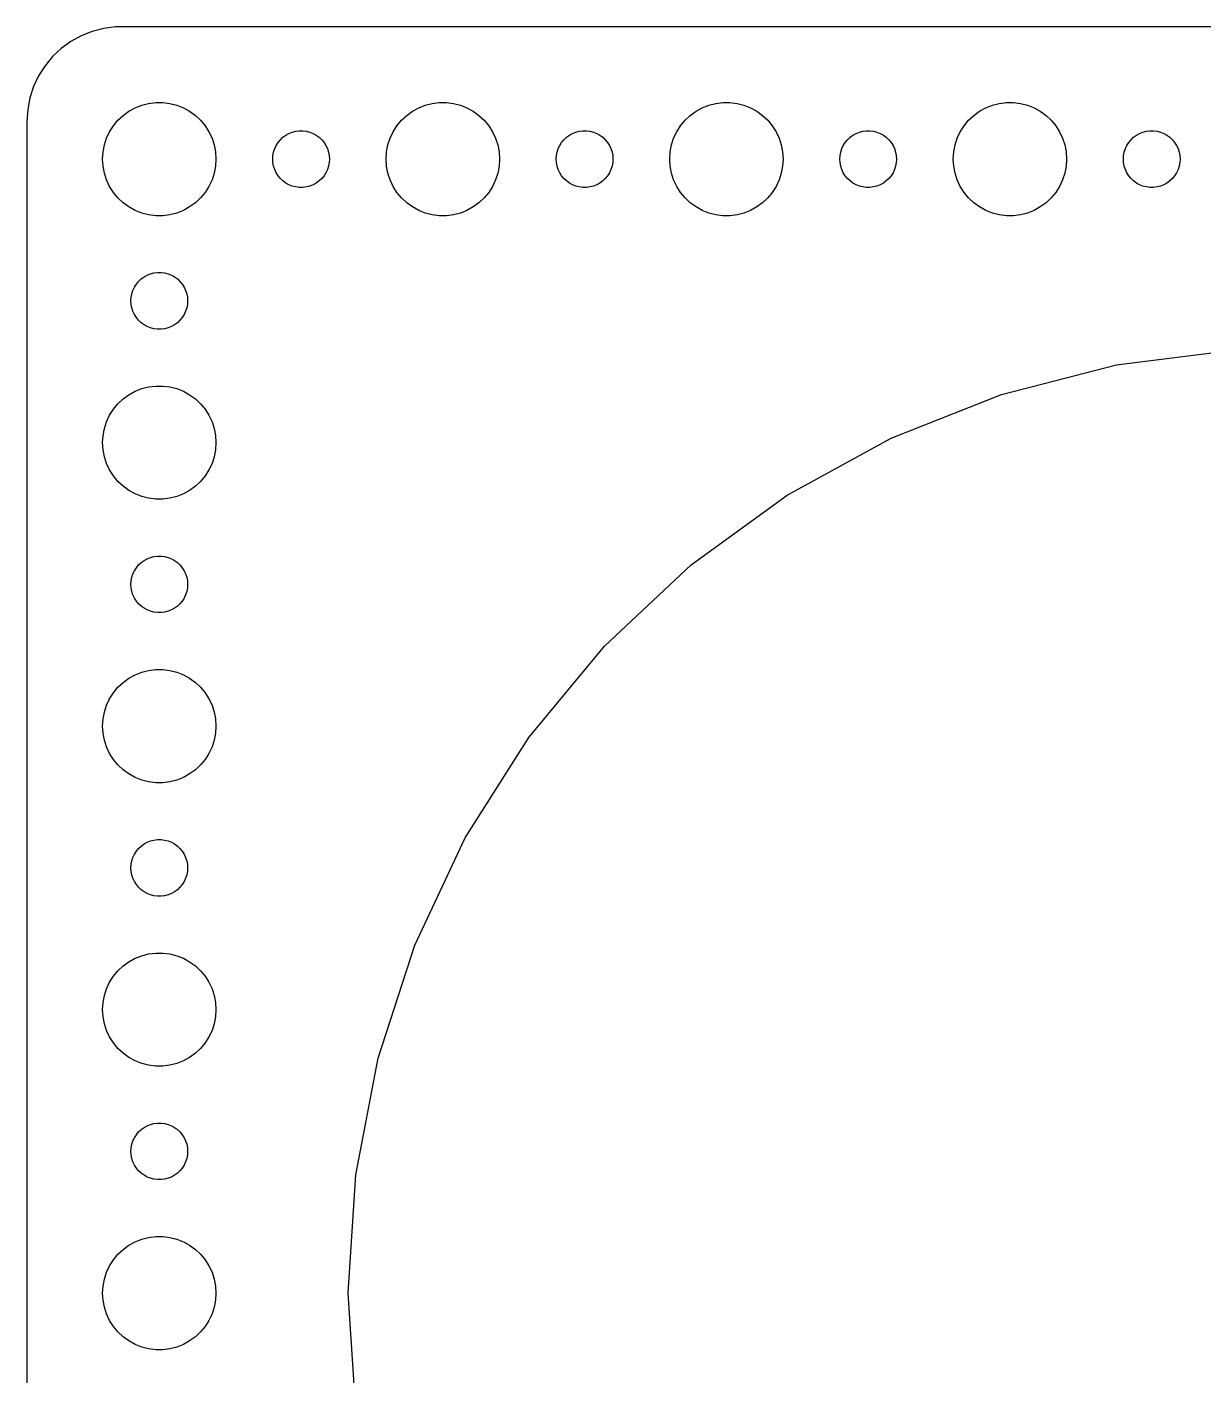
# Model space of a CAD drawing. Header units: metres. Extents: x -172 to 172, y -67 to 67.
# Drawn here: x -172 to -109.8, y -4.3 to 67 of the extents above; entities that cross this region are included whole.
import ezdxf

# ---------------------------------------------------------------- set-up
doc = ezdxf.new("R2010")
doc.units = ezdxf.units.M

msp = doc.modelspace()

# ---------------------------------------------------------------- linework, layer by layer
for p, q in [((-169.129, 66.5241), (-169.679, 66.2216)), ((-168.545, 66.7553), (-169.129, 66.5241)), ((-167.937, 66.9114), (-168.545, 66.7553)), ((-167.314, 66.9901), (-167.937, 66.9114)), ((167.314, 66.9901), (-167.314, 66.9901)), ((-170.187, 65.8526), (-170.645, 65.4227)), ((-169.679, 66.2216), (-170.187, 65.8526)), ((-171.045, 64.9389), (-171.382, 64.4088)), ((-170.645, 65.4227), (-171.045, 64.9389)), ((-171.382, 64.4088), (-171.649, 63.8406)), ((-171.649, 63.8406), (-171.843, 63.2434)), ((-171.843, 63.2434), (-171.961, 62.6267)), ((-166.277, 62.7145), (-165.927, 62.8532)), ((-165.927, 62.8532), (-165.562, 62.9469)), ((-165.562, 62.9469), (-165.188, 62.9941)), ((-165.188, 62.9941), (-164.812, 62.9941)), ((-164.812, 62.9941), (-164.438, 62.9469)), ((-164.438, 62.9469), (-164.073, 62.8532)), ((-164.073, 62.8532), (-163.723, 62.7145)), ((-151.277, 62.7145), (-150.927, 62.8532)), ((-150.927, 62.8532), (-150.562, 62.9469)), ((-150.562, 62.9469), (-150.188, 62.9941)), ((-150.188, 62.9941), (-149.812, 62.9941)), ((-149.812, 62.9941), (-149.438, 62.9469)), ((-149.438, 62.9469), (-149.073, 62.8532)), ((-149.073, 62.8532), (-148.723, 62.7145)), ((-136.277, 62.7145), (-135.927, 62.8532)), ((-135.927, 62.8532), (-135.562, 62.9469)), ((-135.562, 62.9469), (-135.188, 62.9941)), ((-135.188, 62.9941), (-134.812, 62.9941)), ((-134.812, 62.9941), (-134.438, 62.9469)), ((-134.438, 62.9469), (-134.073, 62.8532)), ((-134.073, 62.8532), (-133.723, 62.7145)), ((-121.277, 62.7145), (-120.927, 62.8532)), ((-120.927, 62.8532), (-120.562, 62.9469)), ((-120.562, 62.9469), (-120.188, 62.9941)), ((-120.188, 62.9941), (-119.812, 62.9941)), ((-119.812, 62.9941), (-119.438, 62.9469)), ((-119.438, 62.9469), (-119.073, 62.8532)), ((-119.073, 62.8532), (-118.723, 62.7145)), ((-171.961, 62.6267), (-172, 62)), ((-167.427, 61.7634), (-167.187, 62.0536)), ((-167.187, 62.0536), (-166.912, 62.3115)), ((-166.912, 62.3115), (-166.607, 62.533)), ((-166.607, 62.533), (-166.277, 62.7145)), ((-163.723, 62.7145), (-163.393, 62.533)), ((-163.393, 62.533), (-163.088, 62.3115)), ((-163.088, 62.3115), (-162.813, 62.0536)), ((-162.813, 62.0536), (-162.573, 61.7634)), ((-152.427, 61.7634), (-152.187, 62.0536)), ((-152.187, 62.0536), (-151.912, 62.3115)), ((-151.912, 62.3115), (-151.607, 62.533)), ((-151.607, 62.533), (-151.277, 62.7145)), ((-148.723, 62.7145), (-148.393, 62.533)), ((-148.393, 62.533), (-148.088, 62.3115)), ((-148.088, 62.3115), (-147.813, 62.0536)), ((-147.813, 62.0536), (-147.573, 61.7634)), ((-137.427, 61.7634), (-137.187, 62.0536)), ((-137.187, 62.0536), (-136.912, 62.3115)), ((-136.912, 62.3115), (-136.607, 62.533)), ((-136.607, 62.533), (-136.277, 62.7145)), ((-133.723, 62.7145), (-133.393, 62.533)), ((-133.393, 62.533), (-133.088, 62.3115)), ((-133.088, 62.3115), (-132.813, 62.0536)), ((-132.813, 62.0536), (-132.573, 61.7634)), ((-122.427, 61.7634), (-122.187, 62.0536)), ((-122.187, 62.0536), (-121.912, 62.3115)), ((-121.912, 62.3115), (-121.607, 62.533)), ((-121.607, 62.533), (-121.277, 62.7145)), ((-118.723, 62.7145), (-118.393, 62.533)), ((-118.393, 62.533), (-118.088, 62.3115)), ((-118.088, 62.3115), (-117.813, 62.0536)), ((-117.813, 62.0536), (-117.573, 61.7634)), ((-172, 62), (-172, -62)), ((-167.789, 61.1044), (-167.629, 61.4453)), ((-167.629, 61.4453), (-167.427, 61.7634)), ((-162.573, 61.7634), (-162.371, 61.4453)), ((-162.371, 61.4453), (-162.211, 61.1044)), ((-158.304, 61.2665), (-158.139, 61.3572)), ((-158.139, 61.3572), (-157.964, 61.4266)), ((-157.964, 61.4266), (-157.781, 61.4734)), ((-157.781, 61.4734), (-157.594, 61.497)), ((-157.594, 61.497), (-157.406, 61.497)), ((-157.406, 61.497), (-157.219, 61.4734)), ((-157.219, 61.4734), (-157.036, 61.4266)), ((-157.036, 61.4266), (-156.861, 61.3572)), ((-156.861, 61.3572), (-156.696, 61.2665)), ((-152.789, 61.1044), (-152.629, 61.4453)), ((-152.629, 61.4453), (-152.427, 61.7634)), ((-147.573, 61.7634), (-147.371, 61.4453)), ((-147.371, 61.4453), (-147.211, 61.1044)), ((-143.304, 61.2665), (-143.139, 61.3572)), ((-143.139, 61.3572), (-142.964, 61.4266)), ((-142.964, 61.4266), (-142.781, 61.4734)), ((-142.781, 61.4734), (-142.594, 61.497)), ((-142.594, 61.497), (-142.406, 61.497)), ((-142.406, 61.497), (-142.219, 61.4734)), ((-142.219, 61.4734), (-142.036, 61.4266)), ((-142.036, 61.4266), (-141.861, 61.3572)), ((-141.861, 61.3572), (-141.696, 61.2665)), ((-137.789, 61.1044), (-137.629, 61.4453)), ((-137.629, 61.4453), (-137.427, 61.7634)), ((-132.573, 61.7634), (-132.371, 61.4453)), ((-132.371, 61.4453), (-132.211, 61.1044)), ((-128.304, 61.2665), (-128.139, 61.3572)), ((-128.139, 61.3572), (-127.964, 61.4266)), ((-127.964, 61.4266), (-127.781, 61.4734)), ((-127.781, 61.4734), (-127.594, 61.497)), ((-127.594, 61.497), (-127.406, 61.497)), ((-127.406, 61.497), (-127.219, 61.4734)), ((-127.219, 61.4734), (-127.036, 61.4266)), ((-127.036, 61.4266), (-126.861, 61.3572)), ((-126.861, 61.3572), (-126.696, 61.2665)), ((-122.789, 61.1044), (-122.629, 61.4453)), ((-122.629, 61.4453), (-122.427, 61.7634)), ((-117.573, 61.7634), (-117.371, 61.4453)), ((-117.371, 61.4453), (-117.211, 61.1044)), ((-113.304, 61.2665), (-113.139, 61.3572)), ((-113.139, 61.3572), (-112.964, 61.4266)), ((-112.964, 61.4266), (-112.781, 61.4734)), ((-112.781, 61.4734), (-112.594, 61.497)), ((-112.594, 61.497), (-112.406, 61.497)), ((-112.406, 61.497), (-112.219, 61.4734)), ((-112.219, 61.4734), (-112.036, 61.4266)), ((-112.036, 61.4266), (-111.861, 61.3572)), ((-111.861, 61.3572), (-111.696, 61.2665)), ((-167.976, 60.376), (-167.906, 60.7461)), ((-167.906, 60.7461), (-167.789, 61.1044)), ((-162.211, 61.1044), (-162.094, 60.7461)), ((-162.094, 60.7461), (-162.024, 60.376)), ((-158.895, 60.5522), (-158.814, 60.7226)), ((-158.814, 60.7226), (-158.714, 60.8817)), ((-158.714, 60.8817), (-158.593, 61.0268)), ((-158.593, 61.0268), (-158.456, 61.1558)), ((-158.456, 61.1558), (-158.304, 61.2665)), ((-156.696, 61.2665), (-156.544, 61.1558)), ((-156.544, 61.1558), (-156.407, 61.0268)), ((-156.407, 61.0268), (-156.286, 60.8817)), ((-156.286, 60.8817), (-156.186, 60.7226)), ((-156.186, 60.7226), (-156.105, 60.5522)), ((-152.976, 60.376), (-152.906, 60.7461)), ((-152.906, 60.7461), (-152.789, 61.1044)), ((-147.211, 61.1044), (-147.094, 60.7461)), ((-147.094, 60.7461), (-147.024, 60.376)), ((-143.895, 60.5522), (-143.814, 60.7226)), ((-143.814, 60.7226), (-143.714, 60.8817)), ((-143.714, 60.8817), (-143.593, 61.0268)), ((-143.593, 61.0268), (-143.456, 61.1558)), ((-143.456, 61.1558), (-143.304, 61.2665)), ((-141.696, 61.2665), (-141.544, 61.1558)), ((-141.544, 61.1558), (-141.407, 61.0268)), ((-141.407, 61.0268), (-141.286, 60.8817)), ((-141.286, 60.8817), (-141.186, 60.7226)), ((-141.186, 60.7226), (-141.105, 60.5522)), ((-137.976, 60.376), (-137.906, 60.7461)), ((-137.906, 60.7461), (-137.789, 61.1044)), ((-132.211, 61.1044), (-132.094, 60.7461)), ((-132.094, 60.7461), (-132.024, 60.376)), ((-128.895, 60.5522), (-128.814, 60.7226)), ((-128.814, 60.7226), (-128.714, 60.8817)), ((-128.714, 60.8817), (-128.593, 61.0268)), ((-128.593, 61.0268), (-128.456, 61.1558)), ((-128.456, 61.1558), (-128.304, 61.2665)), ((-126.696, 61.2665), (-126.544, 61.1558)), ((-126.544, 61.1558), (-126.407, 61.0268)), ((-126.407, 61.0268), (-126.286, 60.8817)), ((-126.286, 60.8817), (-126.186, 60.7226)), ((-126.186, 60.7226), (-126.105, 60.5522)), ((-122.976, 60.376), (-122.906, 60.7461)), ((-122.906, 60.7461), (-122.789, 61.1044)), ((-117.211, 61.1044), (-117.094, 60.7461)), ((-117.094, 60.7461), (-117.024, 60.376)), ((-113.895, 60.5522), (-113.814, 60.7226)), ((-113.814, 60.7226), (-113.714, 60.8817)), ((-113.714, 60.8817), (-113.593, 61.0268)), ((-113.593, 61.0268), (-113.456, 61.1558)), ((-113.456, 61.1558), (-113.304, 61.2665)), ((-111.696, 61.2665), (-111.544, 61.1558)), ((-111.544, 61.1558), (-111.407, 61.0268)), ((-111.407, 61.0268), (-111.286, 60.8817)), ((-111.286, 60.8817), (-111.186, 60.7226)), ((-111.186, 60.7226), (-111.105, 60.5522)), ((-168, 60), (-167.976, 60.376)), ((-167.976, 59.624), (-168, 60)), ((-162.024, 60.376), (-162, 60)), ((-162, 60), (-162.024, 59.624)), ((-159, 60), (-158.988, 60.188)), ((-158.988, 59.812), (-159, 60)), ((-158.988, 60.188), (-158.953, 60.373)), ((-158.953, 60.373), (-158.895, 60.5522)), ((-156.105, 60.5522), (-156.047, 60.373)), ((-156.047, 60.373), (-156.012, 60.188)), ((-156.012, 60.188), (-156, 60)), ((-156, 60), (-156.012, 59.812)), ((-153, 60), (-152.976, 60.376)), ((-152.976, 59.624), (-153, 60)), ((-147.024, 60.376), (-147, 60)), ((-147, 60), (-147.024, 59.624)), ((-144, 60), (-143.988, 60.188)), ((-143.988, 59.812), (-144, 60)), ((-143.988, 60.188), (-143.953, 60.373)), ((-143.953, 60.373), (-143.895, 60.5522)), ((-141.105, 60.5522), (-141.047, 60.373)), ((-141.047, 60.373), (-141.012, 60.188)), ((-141.012, 60.188), (-141, 60)), ((-141, 60), (-141.012, 59.812)), ((-138, 60), (-137.976, 60.376)), ((-137.976, 59.624), (-138, 60)), ((-132.024, 60.376), (-132, 60)), ((-132, 60), (-132.024, 59.624)), ((-129, 60), (-128.988, 60.188)), ((-128.988, 59.812), (-129, 60)), ((-128.988, 60.188), (-128.953, 60.373)), ((-128.953, 60.373), (-128.895, 60.5522)), ((-126.105, 60.5522), (-126.047, 60.373)), ((-126.047, 60.373), (-126.012, 60.188)), ((-126.012, 60.188), (-126, 60)), ((-126, 60), (-126.012, 59.812)), ((-123, 60), (-122.976, 60.376)), ((-122.976, 59.624), (-123, 60)), ((-117.024, 60.376), (-117, 60)), ((-117, 60), (-117.024, 59.624)), ((-114, 60), (-113.988, 60.188)), ((-113.988, 59.812), (-114, 60)), ((-113.988, 60.188), (-113.953, 60.373)), ((-113.953, 60.373), (-113.895, 60.5522)), ((-111.105, 60.5522), (-111.047, 60.373)), ((-111.047, 60.373), (-111.012, 60.188)), ((-111.012, 60.188), (-111, 60)), ((-111, 60), (-111.012, 59.812)), ((-167.906, 59.2539), (-167.976, 59.624)), ((-167.789, 58.8956), (-167.906, 59.2539)), ((-162.094, 59.2539), (-162.211, 58.8956)), ((-162.024, 59.624), (-162.094, 59.2539)), ((-158.953, 59.627), (-158.988, 59.812)), ((-158.895, 59.4478), (-158.953, 59.627)), ((-158.814, 59.2774), (-158.895, 59.4478)), ((-158.714, 59.1183), (-158.814, 59.2774)), ((-156.186, 59.2774), (-156.286, 59.1183)), ((-156.105, 59.4478), (-156.186, 59.2774)), ((-156.047, 59.627), (-156.105, 59.4478)), ((-156.012, 59.812), (-156.047, 59.627)), ((-152.906, 59.2539), (-152.976, 59.624)), ((-152.789, 58.8956), (-152.906, 59.2539)), ((-147.094, 59.2539), (-147.211, 58.8956)), ((-147.024, 59.624), (-147.094, 59.2539)), ((-143.953, 59.627), (-143.988, 59.812)), ((-143.895, 59.4478), (-143.953, 59.627)), ((-143.814, 59.2774), (-143.895, 59.4478)), ((-143.714, 59.1183), (-143.814, 59.2774)), ((-141.186, 59.2774), (-141.286, 59.1183)), ((-141.105, 59.4478), (-141.186, 59.2774)), ((-141.047, 59.627), (-141.105, 59.4478)), ((-141.012, 59.812), (-141.047, 59.627)), ((-137.906, 59.2539), (-137.976, 59.624)), ((-137.789, 58.8956), (-137.906, 59.2539)), ((-132.094, 59.2539), (-132.211, 58.8956)), ((-132.024, 59.624), (-132.094, 59.2539)), ((-128.953, 59.627), (-128.988, 59.812)), ((-128.895, 59.4478), (-128.953, 59.627)), ((-128.814, 59.2774), (-128.895, 59.4478)), ((-128.714, 59.1183), (-128.814, 59.2774)), ((-126.186, 59.2774), (-126.286, 59.1183)), ((-126.105, 59.4478), (-126.186, 59.2774)), ((-126.047, 59.627), (-126.105, 59.4478)), ((-126.012, 59.812), (-126.047, 59.627)), ((-122.906, 59.2539), (-122.976, 59.624)), ((-122.789, 58.8956), (-122.906, 59.2539)), ((-117.094, 59.2539), (-117.211, 58.8956)), ((-117.024, 59.624), (-117.094, 59.2539)), ((-113.953, 59.627), (-113.988, 59.812)), ((-113.895, 59.4478), (-113.953, 59.627)), ((-113.814, 59.2774), (-113.895, 59.4478)), ((-113.714, 59.1183), (-113.814, 59.2774)), ((-111.186, 59.2774), (-111.286, 59.1183)), ((-111.105, 59.4478), (-111.186, 59.2774)), ((-111.047, 59.627), (-111.105, 59.4478)), ((-111.012, 59.812), (-111.047, 59.627)), ((-167.629, 58.5547), (-167.789, 58.8956)), ((-167.427, 58.2366), (-167.629, 58.5547)), ((-162.371, 58.5547), (-162.573, 58.2366)), ((-162.211, 58.8956), (-162.371, 58.5547)), ((-158.593, 58.9732), (-158.714, 59.1183)), ((-158.456, 58.8442), (-158.593, 58.9732)), ((-158.304, 58.7335), (-158.456, 58.8442)), ((-158.139, 58.6428), (-158.304, 58.7335)), ((-157.964, 58.5734), (-158.139, 58.6428)), ((-157.781, 58.5266), (-157.964, 58.5734)), ((-157.594, 58.503), (-157.781, 58.5266)), ((-157.406, 58.503), (-157.594, 58.503)), ((-157.219, 58.5266), (-157.406, 58.503)), ((-157.036, 58.5734), (-157.219, 58.5266)), ((-156.861, 58.6428), (-157.036, 58.5734)), ((-156.696, 58.7335), (-156.861, 58.6428)), ((-156.544, 58.8442), (-156.696, 58.7335)), ((-156.407, 58.9732), (-156.544, 58.8442)), ((-156.286, 59.1183), (-156.407, 58.9732)), ((-152.629, 58.5547), (-152.789, 58.8956)), ((-152.427, 58.2366), (-152.629, 58.5547)), ((-147.371, 58.5547), (-147.573, 58.2366)), ((-147.211, 58.8956), (-147.371, 58.5547)), ((-143.593, 58.9732), (-143.714, 59.1183)), ((-143.456, 58.8442), (-143.593, 58.9732)), ((-143.304, 58.7335), (-143.456, 58.8442)), ((-143.139, 58.6428), (-143.304, 58.7335)), ((-142.964, 58.5734), (-143.139, 58.6428)), ((-142.781, 58.5266), (-142.964, 58.5734)), ((-142.594, 58.503), (-142.781, 58.5266)), ((-142.406, 58.503), (-142.594, 58.503)), ((-142.219, 58.5266), (-142.406, 58.503)), ((-142.036, 58.5734), (-142.219, 58.5266)), ((-141.861, 58.6428), (-142.036, 58.5734)), ((-141.696, 58.7335), (-141.861, 58.6428)), ((-141.544, 58.8442), (-141.696, 58.7335)), ((-141.407, 58.9732), (-141.544, 58.8442)), ((-141.286, 59.1183), (-141.407, 58.9732)), ((-137.629, 58.5547), (-137.789, 58.8956)), ((-137.427, 58.2366), (-137.629, 58.5547)), ((-132.371, 58.5547), (-132.573, 58.2366)), ((-132.211, 58.8956), (-132.371, 58.5547)), ((-128.593, 58.9732), (-128.714, 59.1183)), ((-128.456, 58.8442), (-128.593, 58.9732)), ((-128.304, 58.7335), (-128.456, 58.8442)), ((-128.139, 58.6428), (-128.304, 58.7335)), ((-127.964, 58.5734), (-128.139, 58.6428)), ((-127.781, 58.5266), (-127.964, 58.5734)), ((-127.594, 58.503), (-127.781, 58.5266)), ((-127.406, 58.503), (-127.594, 58.503)), ((-127.219, 58.5266), (-127.406, 58.503)), ((-127.036, 58.5734), (-127.219, 58.5266)), ((-126.861, 58.6428), (-127.036, 58.5734)), ((-126.696, 58.7335), (-126.861, 58.6428)), ((-126.544, 58.8442), (-126.696, 58.7335)), ((-126.407, 58.9732), (-126.544, 58.8442)), ((-126.286, 59.1183), (-126.407, 58.9732)), ((-122.629, 58.5547), (-122.789, 58.8956)), ((-122.427, 58.2366), (-122.629, 58.5547)), ((-117.371, 58.5547), (-117.573, 58.2366)), ((-117.211, 58.8956), (-117.371, 58.5547)), ((-113.593, 58.9732), (-113.714, 59.1183)), ((-113.456, 58.8442), (-113.593, 58.9732)), ((-113.304, 58.7335), (-113.456, 58.8442)), ((-113.139, 58.6428), (-113.304, 58.7335)), ((-112.964, 58.5734), (-113.139, 58.6428)), ((-112.781, 58.5266), (-112.964, 58.5734)), ((-112.594, 58.503), (-112.781, 58.5266)), ((-112.406, 58.503), (-112.594, 58.503)), ((-112.219, 58.5266), (-112.406, 58.503)), ((-112.036, 58.5734), (-112.219, 58.5266)), ((-111.861, 58.6428), (-112.036, 58.5734)), ((-111.696, 58.7335), (-111.861, 58.6428)), ((-111.544, 58.8442), (-111.696, 58.7335)), ((-111.407, 58.9732), (-111.544, 58.8442)), ((-111.286, 59.1183), (-111.407, 58.9732)), ((-167.187, 57.9464), (-167.427, 58.2366)), ((-166.912, 57.6885), (-167.187, 57.9464)), ((-162.813, 57.9464), (-163.088, 57.6885)), ((-162.573, 58.2366), (-162.813, 57.9464)), ((-152.187, 57.9464), (-152.427, 58.2366)), ((-151.912, 57.6885), (-152.187, 57.9464)), ((-147.813, 57.9464), (-148.088, 57.6885)), ((-147.573, 58.2366), (-147.813, 57.9464)), ((-137.187, 57.9464), (-137.427, 58.2366)), ((-136.912, 57.6885), (-137.187, 57.9464)), ((-132.813, 57.9464), (-133.088, 57.6885)), ((-132.573, 58.2366), (-132.813, 57.9464)), ((-122.187, 57.9464), (-122.427, 58.2366)), ((-121.912, 57.6885), (-122.187, 57.9464)), ((-117.813, 57.9464), (-118.088, 57.6885)), ((-117.573, 58.2366), (-117.813, 57.9464)), ((-166.607, 57.467), (-166.912, 57.6885)), ((-166.277, 57.2855), (-166.607, 57.467)), ((-165.927, 57.1468), (-166.277, 57.2855)), ((-165.562, 57.0531), (-165.927, 57.1468)), ((-164.073, 57.1468), (-164.438, 57.0531)), ((-163.723, 57.2855), (-164.073, 57.1468)), ((-163.393, 57.467), (-163.723, 57.2855)), ((-163.088, 57.6885), (-163.393, 57.467)), ((-151.607, 57.467), (-151.912, 57.6885)), ((-151.277, 57.2855), (-151.607, 57.467)), ((-150.927, 57.1468), (-151.277, 57.2855)), ((-150.562, 57.0531), (-150.927, 57.1468)), ((-149.073, 57.1468), (-149.438, 57.0531)), ((-148.723, 57.2855), (-149.073, 57.1468)), ((-148.393, 57.467), (-148.723, 57.2855)), ((-148.088, 57.6885), (-148.393, 57.467)), ((-136.607, 57.467), (-136.912, 57.6885)), ((-136.277, 57.2855), (-136.607, 57.467)), ((-135.927, 57.1468), (-136.277, 57.2855)), ((-135.562, 57.0531), (-135.927, 57.1468)), ((-134.073, 57.1468), (-134.438, 57.0531)), ((-133.723, 57.2855), (-134.073, 57.1468)), ((-133.393, 57.467), (-133.723, 57.2855)), ((-133.088, 57.6885), (-133.393, 57.467)), ((-121.607, 57.467), (-121.912, 57.6885)), ((-121.277, 57.2855), (-121.607, 57.467)), ((-120.927, 57.1468), (-121.277, 57.2855)), ((-120.562, 57.0531), (-120.927, 57.1468)), ((-119.073, 57.1468), (-119.438, 57.0531)), ((-118.723, 57.2855), (-119.073, 57.1468)), ((-118.393, 57.467), (-118.723, 57.2855)), ((-118.088, 57.6885), (-118.393, 57.467)), ((-165.188, 57.0059), (-165.562, 57.0531)), ((-164.812, 57.0059), (-165.188, 57.0059)), ((-164.438, 57.0531), (-164.812, 57.0059)), ((-150.188, 57.0059), (-150.562, 57.0531)), ((-149.812, 57.0059), (-150.188, 57.0059)), ((-149.438, 57.0531), (-149.812, 57.0059)), ((-135.188, 57.0059), (-135.562, 57.0531)), ((-134.812, 57.0059), (-135.188, 57.0059)), ((-134.438, 57.0531), (-134.812, 57.0059)), ((-120.188, 57.0059), (-120.562, 57.0531)), ((-119.812, 57.0059), (-120.188, 57.0059)), ((-119.438, 57.0531), (-119.812, 57.0059)), ((-166.214, 53.3817), (-166.093, 53.5268)), ((-166.093, 53.5268), (-165.956, 53.6558)), ((-165.956, 53.6558), (-165.804, 53.7665)), ((-165.804, 53.7665), (-165.639, 53.8572)), ((-165.639, 53.8572), (-165.464, 53.9266)), ((-165.464, 53.9266), (-165.281, 53.9734)), ((-165.281, 53.9734), (-165.094, 53.997)), ((-165.094, 53.997), (-164.906, 53.997)), ((-164.906, 53.997), (-164.719, 53.9734)), ((-164.719, 53.9734), (-164.536, 53.9266)), ((-164.536, 53.9266), (-164.361, 53.8572)), ((-164.361, 53.8572), (-164.196, 53.7665)), ((-164.196, 53.7665), (-164.044, 53.6558)), ((-164.044, 53.6558), (-163.907, 53.5268)), ((-163.907, 53.5268), (-163.786, 53.3817)), ((-166.488, 52.688), (-166.453, 52.873)), ((-166.453, 52.873), (-166.395, 53.0522)), ((-166.395, 53.0522), (-166.314, 53.2226)), ((-166.314, 53.2226), (-166.214, 53.3817)), ((-163.786, 53.3817), (-163.686, 53.2226)), ((-163.686, 53.2226), (-163.605, 53.0522)), ((-163.605, 53.0522), (-163.547, 52.873)), ((-163.547, 52.873), (-163.512, 52.688)), ((-166.5, 52.5), (-166.488, 52.688)), ((-166.488, 52.312), (-166.5, 52.5)), ((-166.453, 52.127), (-166.488, 52.312)), ((-166.395, 51.9478), (-166.453, 52.127)), ((-163.547, 52.127), (-163.605, 51.9478)), ((-163.512, 52.312), (-163.547, 52.127)), ((-163.512, 52.688), (-163.5, 52.5)), ((-163.5, 52.5), (-163.512, 52.312)), ((-166.314, 51.7774), (-166.395, 51.9478)), ((-166.214, 51.6183), (-166.314, 51.7774)), ((-166.093, 51.4732), (-166.214, 51.6183)), ((-165.956, 51.3442), (-166.093, 51.4732)), ((-163.907, 51.4732), (-164.044, 51.3442)), ((-163.786, 51.6183), (-163.907, 51.4732)), ((-163.686, 51.7774), (-163.786, 51.6183)), ((-163.605, 51.9478), (-163.686, 51.7774)), ((-165.804, 51.2335), (-165.956, 51.3442)), ((-165.639, 51.1428), (-165.804, 51.2335)), ((-165.464, 51.0734), (-165.639, 51.1428)), ((-165.281, 51.0266), (-165.464, 51.0734)), ((-165.094, 51.003), (-165.281, 51.0266)), ((-164.906, 51.003), (-165.094, 51.003)), ((-164.719, 51.0266), (-164.906, 51.003)), ((-164.536, 51.0734), (-164.719, 51.0266)), ((-164.361, 51.1428), (-164.536, 51.0734)), ((-164.196, 51.2335), (-164.361, 51.1428)), ((-164.044, 51.3442), (-164.196, 51.2335)), ((-114.369, 49.1143), (-108.14, 49.9013)), ((-120.451, 47.5528), (-114.369, 49.1143)), ((-166.277, 47.7145), (-165.927, 47.8532)), ((-165.927, 47.8532), (-165.562, 47.9469)), ((-165.562, 47.9469), (-165.188, 47.9941)), ((-165.188, 47.9941), (-164.812, 47.9941)), ((-164.812, 47.9941), (-164.438, 47.9469)), ((-164.438, 47.9469), (-164.073, 47.8532)), ((-164.073, 47.8532), (-163.723, 47.7145)), ((-167.187, 47.0536), (-166.912, 47.3115)), ((-166.912, 47.3115), (-166.607, 47.533)), ((-166.607, 47.533), (-166.277, 47.7145)), ((-163.723, 47.7145), (-163.393, 47.533)), ((-163.393, 47.533), (-163.088, 47.3115)), ((-163.088, 47.3115), (-162.813, 47.0536)), ((-126.289, 45.2413), (-120.451, 47.5528)), ((-167.789, 46.1044), (-167.629, 46.4453)), ((-167.629, 46.4453), (-167.427, 46.7634)), ((-167.427, 46.7634), (-167.187, 47.0536)), ((-162.813, 47.0536), (-162.573, 46.7634)), ((-162.573, 46.7634), (-162.371, 46.4453)), ((-162.371, 46.4453), (-162.211, 46.1044)), ((-167.976, 45.376), (-167.906, 45.7461)), ((-167.906, 45.7461), (-167.789, 46.1044)), ((-162.211, 46.1044), (-162.094, 45.7461)), ((-162.094, 45.7461), (-162.024, 45.376)), ((-168, 45), (-167.976, 45.376)), ((-167.976, 44.624), (-168, 45)), ((-162.024, 45.376), (-162, 45)), ((-162, 45), (-162.024, 44.624)), ((-131.791, 42.2164), (-126.289, 45.2413)), ((-167.906, 44.2539), (-167.976, 44.624)), ((-167.789, 43.8956), (-167.906, 44.2539)), ((-162.094, 44.2539), (-162.211, 43.8956)), ((-162.024, 44.624), (-162.094, 44.2539)), ((-167.629, 43.5547), (-167.789, 43.8956)), ((-167.427, 43.2366), (-167.629, 43.5547)), ((-162.371, 43.5547), (-162.573, 43.2366)), ((-162.211, 43.8956), (-162.371, 43.5547)), ((-167.187, 42.9464), (-167.427, 43.2366)), ((-166.912, 42.6885), (-167.187, 42.9464)), ((-162.813, 42.9464), (-163.088, 42.6885)), ((-162.573, 43.2366), (-162.813, 42.9464)), ((-166.607, 42.467), (-166.912, 42.6885)), ((-166.277, 42.2855), (-166.607, 42.467)), ((-165.927, 42.1468), (-166.277, 42.2855)), ((-165.562, 42.0531), (-165.927, 42.1468)), ((-164.073, 42.1468), (-164.438, 42.0531)), ((-163.723, 42.2855), (-164.073, 42.1468)), ((-163.393, 42.467), (-163.723, 42.2855)), ((-163.088, 42.6885), (-163.393, 42.467)), ((-136.871, 38.5257), (-131.791, 42.2164)), ((-165.188, 42.0059), (-165.562, 42.0531)), ((-164.812, 42.0059), (-165.188, 42.0059)), ((-164.438, 42.0531), (-164.812, 42.0059)), ((-166.214, 38.3817), (-166.093, 38.5268)), ((-166.093, 38.5268), (-165.956, 38.6558)), ((-165.956, 38.6558), (-165.804, 38.7665)), ((-165.804, 38.7665), (-165.639, 38.8572)), ((-165.639, 38.8572), (-165.464, 38.9266)), ((-165.464, 38.9266), (-165.281, 38.9734)), ((-165.281, 38.9734), (-165.094, 38.997)), ((-165.094, 38.997), (-164.906, 38.997)), ((-164.906, 38.997), (-164.719, 38.9734)), ((-164.719, 38.9734), (-164.536, 38.9266)), ((-164.536, 38.9266), (-164.361, 38.8572)), ((-164.361, 38.8572), (-164.196, 38.7665)), ((-164.196, 38.7665), (-164.044, 38.6558)), ((-164.044, 38.6558), (-163.907, 38.5268)), ((-163.907, 38.5268), (-163.786, 38.3817)), ((-141.448, 34.2274), (-136.871, 38.5257)), ((-166.488, 37.688), (-166.453, 37.873)), ((-166.453, 37.873), (-166.395, 38.0522)), ((-166.395, 38.0522), (-166.314, 38.2226)), ((-166.314, 38.2226), (-166.214, 38.3817)), ((-163.786, 38.3817), (-163.686, 38.2226)), ((-163.686, 38.2226), (-163.605, 38.0522)), ((-163.605, 38.0522), (-163.547, 37.873)), ((-163.547, 37.873), (-163.512, 37.688)), ((-166.5, 37.5), (-166.488, 37.688)), ((-166.488, 37.312), (-166.5, 37.5)), ((-166.453, 37.127), (-166.488, 37.312)), ((-166.395, 36.9478), (-166.453, 37.127)), ((-163.547, 37.127), (-163.605, 36.9478)), ((-163.512, 37.312), (-163.547, 37.127)), ((-163.512, 37.688), (-163.5, 37.5)), ((-163.5, 37.5), (-163.512, 37.312)), ((-166.314, 36.7774), (-166.395, 36.9478)), ((-166.214, 36.6183), (-166.314, 36.7774)), ((-166.093, 36.4732), (-166.214, 36.6183)), ((-165.956, 36.3442), (-166.093, 36.4732)), ((-163.907, 36.4732), (-164.044, 36.3442)), ((-163.786, 36.6183), (-163.907, 36.4732)), ((-163.686, 36.7774), (-163.786, 36.6183)), ((-163.605, 36.9478), (-163.686, 36.7774)), ((-165.804, 36.2335), (-165.956, 36.3442)), ((-165.639, 36.1428), (-165.804, 36.2335)), ((-165.464, 36.0734), (-165.639, 36.1428)), ((-165.281, 36.0266), (-165.464, 36.0734)), ((-165.094, 36.003), (-165.281, 36.0266)), ((-164.906, 36.003), (-165.094, 36.003)), ((-164.719, 36.0266), (-164.906, 36.003)), ((-164.536, 36.0734), (-164.719, 36.0266)), ((-164.361, 36.1428), (-164.536, 36.0734)), ((-164.196, 36.2335), (-164.361, 36.1428)), ((-164.044, 36.3442), (-164.196, 36.2335)), ((-145.451, 29.3893), (-141.448, 34.2274)), ((-166.277, 32.7145), (-165.927, 32.8532)), ((-165.927, 32.8532), (-165.562, 32.9469)), ((-165.562, 32.9469), (-165.188, 32.9941)), ((-165.188, 32.9941), (-164.812, 32.9941)), ((-164.812, 32.9941), (-164.438, 32.9469)), ((-164.438, 32.9469), (-164.073, 32.8532)), ((-164.073, 32.8532), (-163.723, 32.7145)), ((-167.187, 32.0536), (-166.912, 32.3115)), ((-166.912, 32.3115), (-166.607, 32.533)), ((-166.607, 32.533), (-166.277, 32.7145)), ((-163.723, 32.7145), (-163.393, 32.533)), ((-163.393, 32.533), (-163.088, 32.3115)), ((-163.088, 32.3115), (-162.813, 32.0536)), ((-167.789, 31.1044), (-167.629, 31.4453)), ((-167.629, 31.4453), (-167.427, 31.7634)), ((-167.427, 31.7634), (-167.187, 32.0536)), ((-162.813, 32.0536), (-162.573, 31.7634)), ((-162.573, 31.7634), (-162.371, 31.4453)), ((-162.371, 31.4453), (-162.211, 31.1044)), ((-167.976, 30.376), (-167.906, 30.7461)), ((-167.906, 30.7461), (-167.789, 31.1044)), ((-162.211, 31.1044), (-162.094, 30.7461)), ((-162.094, 30.7461), (-162.024, 30.376)), ((-168, 30), (-167.976, 30.376)), ((-167.976, 29.624), (-168, 30)), ((-162.024, 30.376), (-162, 30)), ((-162, 30), (-162.024, 29.624)), ((-167.906, 29.2539), (-167.976, 29.624)), ((-167.789, 28.8956), (-167.906, 29.2539)), ((-162.094, 29.2539), (-162.211, 28.8956)), ((-162.024, 29.624), (-162.094, 29.2539)), ((-148.815, 24.0877), (-145.451, 29.3893)), ((-167.629, 28.5547), (-167.789, 28.8956)), ((-167.427, 28.2366), (-167.629, 28.5547)), ((-162.371, 28.5547), (-162.573, 28.2366)), ((-162.211, 28.8956), (-162.371, 28.5547)), ((-167.187, 27.9464), (-167.427, 28.2366)), ((-166.912, 27.6884), (-167.187, 27.9464)), ((-162.813, 27.9464), (-163.088, 27.6884)), ((-162.573, 28.2366), (-162.813, 27.9464)), ((-166.607, 27.467), (-166.912, 27.6884)), ((-166.277, 27.2855), (-166.607, 27.467)), ((-165.927, 27.1468), (-166.277, 27.2855)), ((-165.562, 27.0531), (-165.927, 27.1468)), ((-164.073, 27.1468), (-164.438, 27.0531)), ((-163.723, 27.2855), (-164.073, 27.1468)), ((-163.393, 27.467), (-163.723, 27.2855)), ((-163.088, 27.6884), (-163.393, 27.467)), ((-165.188, 27.0059), (-165.562, 27.0531)), ((-164.812, 27.0059), (-165.188, 27.0059)), ((-164.438, 27.0531), (-164.812, 27.0059)), ((-166.093, 23.5268), (-165.956, 23.6558)), ((-165.956, 23.6558), (-165.804, 23.7665)), ((-165.804, 23.7665), (-165.639, 23.8572)), ((-165.639, 23.8572), (-165.464, 23.9266)), ((-165.464, 23.9266), (-165.281, 23.9734)), ((-165.281, 23.9734), (-165.094, 23.997)), ((-165.094, 23.997), (-164.906, 23.997)), ((-164.906, 23.997), (-164.719, 23.9734)), ((-164.719, 23.9734), (-164.536, 23.9266)), ((-164.536, 23.9266), (-164.361, 23.8572)), ((-164.361, 23.8572), (-164.196, 23.7665)), ((-164.196, 23.7665), (-164.044, 23.6558)), ((-164.044, 23.6558), (-163.907, 23.5268)), ((-151.489, 18.4062), (-148.815, 24.0877)), ((-166.488, 22.688), (-166.453, 22.873)), ((-166.453, 22.873), (-166.395, 23.0522)), ((-166.395, 23.0522), (-166.314, 23.2226)), ((-166.314, 23.2226), (-166.214, 23.3817)), ((-166.214, 23.3817), (-166.093, 23.5268)), ((-163.907, 23.5268), (-163.786, 23.3817)), ((-163.786, 23.3817), (-163.686, 23.2226)), ((-163.686, 23.2226), (-163.605, 23.0522)), ((-163.605, 23.0522), (-163.547, 22.873)), ((-163.547, 22.873), (-163.512, 22.688)), ((-166.5, 22.5), (-166.488, 22.688)), ((-166.488, 22.312), (-166.5, 22.5)), ((-166.453, 22.127), (-166.488, 22.312)), ((-166.395, 21.9478), (-166.453, 22.127)), ((-163.547, 22.127), (-163.605, 21.9478)), ((-163.512, 22.312), (-163.547, 22.127)), ((-163.512, 22.688), (-163.5, 22.5)), ((-163.5, 22.5), (-163.512, 22.312)), ((-166.314, 21.7774), (-166.395, 21.9478)), ((-166.214, 21.6183), (-166.314, 21.7774)), ((-166.093, 21.4732), (-166.214, 21.6183)), ((-165.956, 21.3442), (-166.093, 21.4732)), ((-163.907, 21.4732), (-164.044, 21.3442)), ((-163.786, 21.6183), (-163.907, 21.4732)), ((-163.686, 21.7774), (-163.786, 21.6183)), ((-163.605, 21.9478), (-163.686, 21.7774)), ((-165.804, 21.2335), (-165.956, 21.3442)), ((-165.639, 21.1427), (-165.804, 21.2335)), ((-165.464, 21.0734), (-165.639, 21.1427)), ((-165.281, 21.0266), (-165.464, 21.0734)), ((-165.094, 21.003), (-165.281, 21.0266)), ((-164.906, 21.003), (-165.094, 21.003)), ((-164.719, 21.0266), (-164.906, 21.003)), ((-164.536, 21.0734), (-164.719, 21.0266)), ((-164.361, 21.1427), (-164.536, 21.0734)), ((-164.196, 21.2335), (-164.361, 21.1427)), ((-164.044, 21.3442), (-164.196, 21.2335)), ((-166.277, 17.7145), (-165.927, 17.8532)), ((-165.927, 17.8532), (-165.562, 17.9469)), ((-165.562, 17.9469), (-165.188, 17.9941)), ((-165.188, 17.9941), (-164.812, 17.9941)), ((-164.812, 17.9941), (-164.438, 17.9469)), ((-164.438, 17.9469), (-164.073, 17.8532)), ((-164.073, 17.8532), (-163.723, 17.7145)), ((-153.429, 12.4345), (-151.489, 18.4062)), ((-167.187, 17.0536), (-166.912, 17.3115)), ((-166.912, 17.3115), (-166.607, 17.533)), ((-166.607, 17.533), (-166.277, 17.7145)), ((-163.723, 17.7145), (-163.393, 17.533)), ((-163.393, 17.533), (-163.088, 17.3115)), ((-163.088, 17.3115), (-162.813, 17.0536)), ((-167.789, 16.1044), (-167.629, 16.4453)), ((-167.629, 16.4453), (-167.427, 16.7634)), ((-167.427, 16.7634), (-167.187, 17.0536)), ((-162.813, 17.0536), (-162.573, 16.7634)), ((-162.573, 16.7634), (-162.371, 16.4453)), ((-162.371, 16.4453), (-162.211, 16.1044)), ((-167.976, 15.376), (-167.906, 15.7461)), ((-167.906, 15.7461), (-167.789, 16.1044)), ((-162.211, 16.1044), (-162.094, 15.7461)), ((-162.094, 15.7461), (-162.024, 15.376)), ((-168, 15), (-167.976, 15.376)), ((-167.976, 14.624), (-168, 15)), ((-162.024, 15.376), (-162, 15)), ((-162, 15), (-162.024, 14.624)), ((-167.906, 14.2539), (-167.976, 14.624)), ((-162.024, 14.624), (-162.094, 14.2539)), ((-167.789, 13.8956), (-167.906, 14.2539)), ((-167.629, 13.5547), (-167.789, 13.8956)), ((-167.427, 13.2366), (-167.629, 13.5547)), ((-162.371, 13.5547), (-162.573, 13.2366)), ((-162.211, 13.8956), (-162.371, 13.5547)), ((-162.094, 14.2539), (-162.211, 13.8956)), ((-167.187, 12.9464), (-167.427, 13.2366)), ((-166.912, 12.6884), (-167.187, 12.9464)), ((-162.813, 12.9464), (-163.088, 12.6884)), ((-162.573, 13.2366), (-162.813, 12.9464)), ((-166.607, 12.467), (-166.912, 12.6884)), ((-166.277, 12.2855), (-166.607, 12.467)), ((-165.927, 12.1468), (-166.277, 12.2855)), ((-165.562, 12.0531), (-165.927, 12.1468)), ((-164.073, 12.1468), (-164.438, 12.0531)), ((-163.723, 12.2855), (-164.073, 12.1468)), ((-163.393, 12.467), (-163.723, 12.2855)), ((-163.088, 12.6884), (-163.393, 12.467)), ((-154.606, 6.26665), (-153.429, 12.4345)), ((-165.188, 12.0059), (-165.562, 12.0531)), ((-164.812, 12.0059), (-165.188, 12.0059)), ((-164.438, 12.0531), (-164.812, 12.0059)), ((-166.093, 8.52681), (-165.956, 8.65576)), ((-165.956, 8.65576), (-165.804, 8.76648)), ((-165.804, 8.76648), (-165.639, 8.85724)), ((-165.639, 8.85724), (-165.464, 8.92657)), ((-165.464, 8.92657), (-165.281, 8.97342)), ((-165.281, 8.97342), (-165.094, 8.99704)), ((-165.094, 8.99704), (-164.906, 8.99704)), ((-164.906, 8.99704), (-164.719, 8.97342)), ((-164.719, 8.97342), (-164.536, 8.92657)), ((-164.536, 8.92657), (-164.361, 8.85724)), ((-164.361, 8.85724), (-164.196, 8.76648)), ((-164.196, 8.76648), (-164.044, 8.65576)), ((-164.044, 8.65576), (-163.907, 8.52681)), ((-166.488, 7.68799), (-166.453, 7.87303)), ((-166.453, 7.87303), (-166.395, 8.05219)), ((-166.395, 8.05219), (-166.314, 8.22263)), ((-166.314, 8.22263), (-166.214, 8.38167)), ((-166.214, 8.38167), (-166.093, 8.52681)), ((-163.907, 8.52681), (-163.786, 8.38167)), ((-163.786, 8.38167), (-163.686, 8.22263)), ((-163.686, 8.22263), (-163.605, 8.05219)), ((-163.605, 8.05219), (-163.547, 7.87303)), ((-163.547, 7.87303), (-163.512, 7.68799)), ((-166.5, 7.5), (-166.488, 7.68799)), ((-166.488, 7.312), (-166.5, 7.5)), ((-166.453, 7.12695), (-166.488, 7.312)), ((-163.512, 7.312), (-163.547, 7.12695)), ((-163.512, 7.68799), (-163.5, 7.5)), ((-163.5, 7.5), (-163.512, 7.312)), ((-166.395, 6.9478), (-166.453, 7.12695)), ((-166.314, 6.77736), (-166.395, 6.9478)), ((-166.214, 6.61832), (-166.314, 6.77736)), ((-166.093, 6.47318), (-166.214, 6.61832)), ((-165.956, 6.34422), (-166.093, 6.47318)), ((-163.907, 6.47318), (-164.044, 6.34422)), ((-163.786, 6.61832), (-163.907, 6.47318)), ((-163.686, 6.77736), (-163.786, 6.61832)), ((-163.605, 6.9478), (-163.686, 6.77736)), ((-163.547, 7.12695), (-163.605, 6.9478)), ((-165.804, 6.23351), (-165.956, 6.34422)), ((-165.639, 6.14275), (-165.804, 6.23351)), ((-165.464, 6.07341), (-165.639, 6.14275)), ((-165.281, 6.02657), (-165.464, 6.07341)), ((-165.094, 6.00294), (-165.281, 6.02657)), ((-164.906, 6.00294), (-165.094, 6.00294)), ((-164.719, 6.02657), (-164.906, 6.00294)), ((-164.536, 6.07341), (-164.719, 6.02657)), ((-164.361, 6.14275), (-164.536, 6.07341)), ((-164.196, 6.23351), (-164.361, 6.14275)), ((-164.044, 6.34422), (-164.196, 6.23351)), ((-155, 0), (-154.606, 6.26665)), ((-166.277, 2.71448), (-165.927, 2.85316)), ((-165.927, 2.85316), (-165.562, 2.94685)), ((-165.562, 2.94685), (-165.188, 2.99408)), ((-165.188, 2.99408), (-164.812, 2.99408)), ((-164.812, 2.99408), (-164.438, 2.94685)), ((-164.438, 2.94685), (-164.073, 2.85316)), ((-164.073, 2.85316), (-163.723, 2.71448)), ((-167.187, 2.05363), (-166.912, 2.31154)), ((-166.912, 2.31154), (-166.607, 2.53297)), ((-166.607, 2.53297), (-166.277, 2.71448)), ((-163.723, 2.71448), (-163.393, 2.53297)), ((-163.393, 2.53297), (-163.088, 2.31154)), ((-163.088, 2.31154), (-162.813, 2.05363)), ((-167.789, 1.10437), (-167.629, 1.44525)), ((-167.629, 1.44525), (-167.427, 1.76335)), ((-167.427, 1.76335), (-167.187, 2.05363)), ((-162.813, 2.05363), (-162.573, 1.76335)), ((-162.573, 1.76335), (-162.371, 1.44525)), ((-162.371, 1.44525), (-162.211, 1.10437)), ((-167.976, 0.37599), (-167.906, 0.74606)), ((-167.906, 0.74606), (-167.789, 1.10437)), ((-162.211, 1.10437), (-162.094, 0.74606)), ((-162.094, 0.74606), (-162.024, 0.37599)), ((-168, 0), (-167.976, 0.37599)), ((-167.976, -0.37599), (-168, 0)), ((-162.024, 0.37599), (-162, 0)), ((-162, 0), (-162.024, -0.37599)), ((-154.606, -6.26665), (-155, 0)), ((-167.906, -0.74606), (-167.976, -0.37599)), ((-162.024, -0.37599), (-162.094, -0.74606)), ((-167.789, -1.10437), (-167.906, -0.74606)), ((-167.629, -1.44525), (-167.789, -1.10437)), ((-162.211, -1.10437), (-162.371, -1.44525)), ((-162.094, -0.74606), (-162.211, -1.10437)), ((-167.427, -1.76335), (-167.629, -1.44525)), ((-167.187, -2.05363), (-167.427, -1.76335)), ((-166.912, -2.31154), (-167.187, -2.05363)), ((-162.813, -2.05363), (-163.088, -2.31154)), ((-162.573, -1.76335), (-162.813, -2.05363)), ((-162.371, -1.44525), (-162.573, -1.76335)), ((-166.607, -2.53297), (-166.912, -2.31154)), ((-166.277, -2.71448), (-166.607, -2.53297)), ((-165.927, -2.85316), (-166.277, -2.71448)), ((-163.723, -2.71448), (-164.073, -2.85316)), ((-163.393, -2.53297), (-163.723, -2.71448)), ((-163.088, -2.31154), (-163.393, -2.53297)), ((-165.562, -2.94685), (-165.927, -2.85316)), ((-165.188, -2.99408), (-165.562, -2.94685)), ((-164.812, -2.99408), (-165.188, -2.99408)), ((-164.438, -2.94685), (-164.812, -2.99408)), ((-164.073, -2.85316), (-164.438, -2.94685))]:
    msp.add_line(p, q)

doc.saveas('drawing.dxf')
